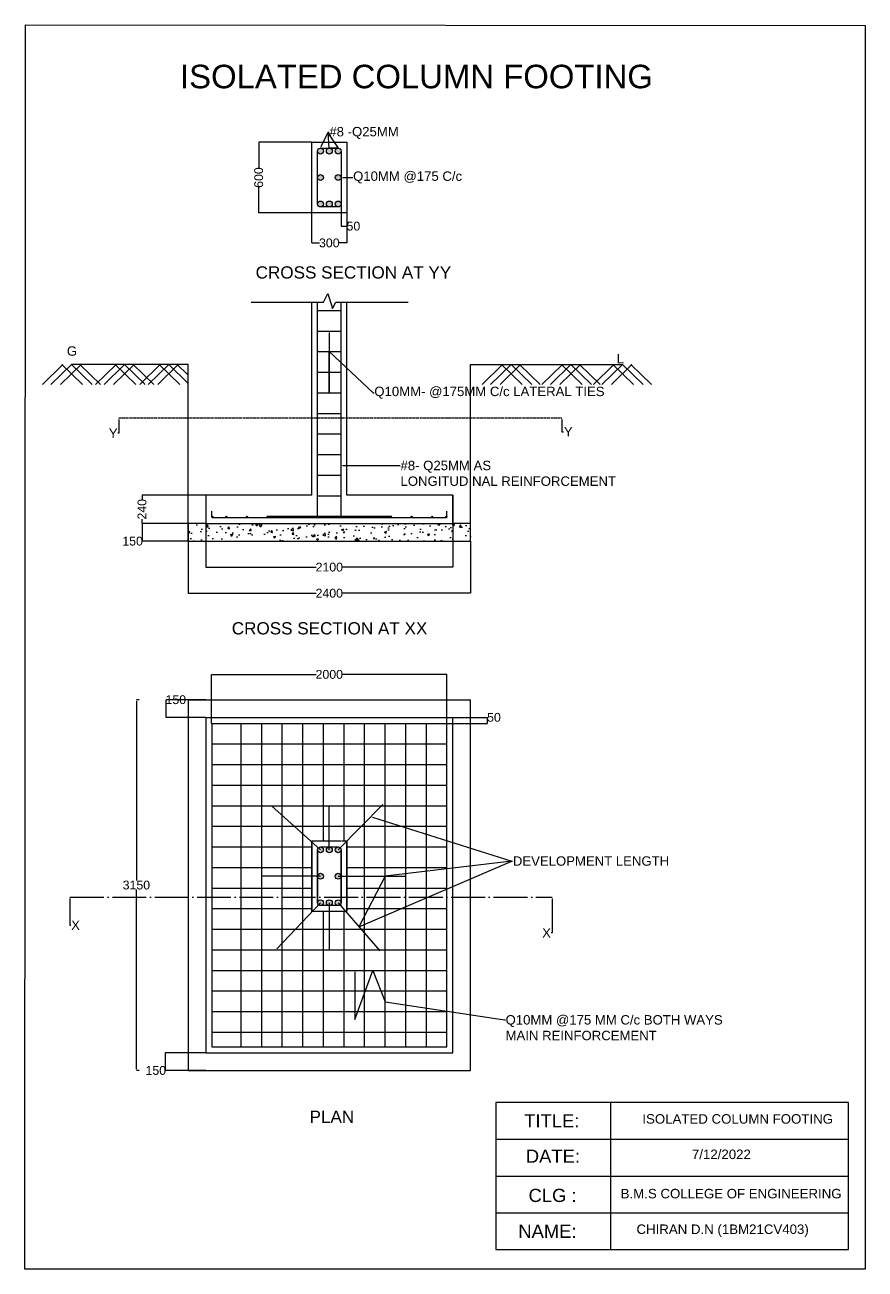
# Model space of a CAD drawing. Header units: inches. Extents: x 448145 to 618619, y -64863 to 148507.
# Drawn here: x 485329 to 492472, y 113107 to 123685 of the extents above; entities that cross this region are included whole.
import ezdxf
from ezdxf import colors
from ezdxf.entities.mleader import LeaderData, LeaderLine
from ezdxf.math import Vec2, Vec3

# ---------------------------------------------------------------- set-up
doc = ezdxf.new("R2010")
doc.units = ezdxf.units.IN
doc.header["$MEASUREMENT"] = 0
doc.linetypes.add('ACAD_ISO02W100', pattern=[15, 12, -3])
doc.linetypes.add('ACAD_ISO04W100', pattern=[30, 24, -3, 0, -3])
doc.styles.add('Annotative', font='Arial.ttf', dxfattribs={"height": 75})
doc.styles.get("Standard").update_dxf_attribs({"font": 'Arial.ttf', "height": 75})
doc.dimstyles.new('Annotative', dxfattribs={"dimscale": 0, "dimtxt": 75, "dimasz": 10, "dimexe": 0.18, "dimexo": 0.0625, "dimgap": 0.09, "dimtad": 0, "dimtih": 1, "dimtoh": 1, "dimdec": 0, "dimzin": 0, "dimdsep": 46, "dimtxsty": 'Annotative', "dimcen": 0.09, "dimadec": 0, "dimazin": 0, "dimtfac": 1, "dimtdec": 0, "dimtofl": 0, "dimtmove": 0, "dimatfit": 3, "dimfxl": 0, "dimtolj": 1, "dimtzin": 0, "dimarcsym": 0})
doc.dimstyles.get("Standard").update_dxf_attribs({"dimtxt": 25, "dimasz": 1, "dimexe": 0.18, "dimexo": 0.0625, "dimgap": 0, "dimtad": 0, "dimtoh": 1, "dimdec": 0, "dimzin": 0, "dimdsep": 46, "dimtxsty": 'Standard', "dimcen": 0.09, "dimadec": 0, "dimazin": 0, "dimtfac": 1, "dimtdec": 0, "dimtofl": 0, "dimtmove": 0, "dimatfit": 3, "dimfxl": 0, "dimtolj": 1, "dimtzin": 0, "dimarcsym": 0})

# ---------------------------------------------------------------- blocks, each defined once
blk = doc.blocks.new('*D289')
at = {"color": 0, "lineweight": -2}
for p, q in [((487767, 122687), (487317, 122687)), ((487317, 122686), (487317, 122470)), ((487317, 122088), (487317, 122304)), ((487767, 122087), (487317, 122087))]:
    blk.add_line(p, q, dxfattribs=at)
at = {"color": 0}
for points in [[(487317, 122686), (487317, 122686), (487317, 122687)], [(487317, 122088), (487317, 122088), (487317, 122087)]]:
    blk.add_solid(points, dxfattribs=at)
at = {"layer": 'Defpoints', "color": 0}
for p in [(487767, 122687), (487317, 122087), (487767, 122087)]:
    blk.add_point(p, dxfattribs=at)
at = {"color": 0, "insert": (487317, 122387), "char_height": 75, "attachment_point": 5, "rotation": 90}
blk.add_mtext('\\A1;600', dxfattribs=at)
blk = doc.blocks.new('*D290')
at = {"color": 0, "lineweight": -2}
for p, q in [((487767, 122087), (487767, 121831)), ((488067, 122087), (488067, 121831)), ((487768, 121831), (487835, 121831)), ((488066, 121831), (488000, 121831))]:
    blk.add_line(p, q, dxfattribs=at)
at = {"color": 0}
for points in [[(487768, 121831), (487768, 121831), (487767, 121831)], [(488066, 121831), (488066, 121831), (488067, 121831)]]:
    blk.add_solid(points, dxfattribs=at)
at = {"layer": 'Defpoints', "color": 0}
for p in [(487767, 122087), (488067, 122087), (488067, 121831)]:
    blk.add_point(p, dxfattribs=at)
at = {"color": 0, "insert": (487917, 121831), "char_height": 75, "attachment_point": 5}
blk.add_mtext('\\A1;300', dxfattribs=at)
blk = doc.blocks.new('*D291')
at = {"color": 0, "lineweight": -2}
for p, q in [((488017, 122387), (488017, 121974)), ((488067, 122387), (488067, 121974)), ((488018, 121974), (488066, 121974)), ((488067, 121974), (488068, 121974))]:
    blk.add_line(p, q, dxfattribs=at)
at = {"color": 0}
for points in [[(488018, 121974), (488018, 121974), (488017, 121974)], [(488066, 121974), (488066, 121974), (488067, 121974)]]:
    blk.add_solid(points, dxfattribs=at)
at = {"layer": 'Defpoints', "color": 0}
for p in [(488017, 122387), (488067, 122387), (488067, 121974)]:
    blk.add_point(p, dxfattribs=at)
at = {"color": 0, "insert": (488122, 121974), "char_height": 75, "attachment_point": 5}
blk.add_mtext('\\A1;50', dxfattribs=at)
blk = doc.blocks.new('*D292')
at = {"color": 0, "lineweight": -2}
for p, q in [((486867, 119687), (486325, 119687)), ((486325, 119686), (486325, 119651)), ((486325, 119448), (486325, 119484)), ((486867, 119447), (486325, 119447))]:
    blk.add_line(p, q, dxfattribs=at)
at = {"color": 0}
for points in [[(486325, 119686), (486325, 119686), (486325, 119687)], [(486325, 119448), (486325, 119448), (486325, 119447)]]:
    blk.add_solid(points, dxfattribs=at)
at = {"layer": 'Defpoints', "color": 0}
for p in [(486325, 119687), (486867, 119687), (486867, 119447)]:
    blk.add_point(p, dxfattribs=at)
at = {"color": 0, "insert": (486325, 119567), "char_height": 75, "attachment_point": 5, "rotation": 90}
blk.add_mtext('\\A1;240', dxfattribs=at)
blk = doc.blocks.new('*D293')
at = {"color": 0, "lineweight": -2}
for p, q in [((486717, 119447), (486325, 119447)), ((486325, 119446), (486325, 119298)), ((486325, 119296), (486324, 119296)), ((486717, 119297), (486325, 119297)), ((486325, 119297), (486325, 119296))]:
    blk.add_line(p, q, dxfattribs=at)
at = {"color": 0}
for points in [[(486325, 119446), (486325, 119446), (486325, 119447)], [(486325, 119298), (486325, 119298), (486325, 119297)]]:
    blk.add_solid(points, dxfattribs=at)
at = {"layer": 'Defpoints', "color": 0}
for p in [(486717, 119447), (486325, 119297), (486717, 119297)]:
    blk.add_point(p, dxfattribs=at)
at = {"color": 0, "insert": (486245, 119296), "char_height": 75, "attachment_point": 5}
blk.add_mtext('\\A1;150', dxfattribs=at)
blk = doc.blocks.new('*D294')
at = {"color": 0, "lineweight": -2}
for p, q in [((486867, 119687), (486867, 119074)), ((488967, 119687), (488967, 119074)), ((486868, 119075), (487805, 119075)), ((488966, 119075), (488030, 119075))]:
    blk.add_line(p, q, dxfattribs=at)
at = {"color": 0}
for points in [[(486868, 119075), (486868, 119074), (486867, 119075)], [(488966, 119075), (488966, 119074), (488967, 119075)]]:
    blk.add_solid(points, dxfattribs=at)
at = {"layer": 'Defpoints', "color": 0}
for p in [(486867, 119687), (488967, 119687), (488967, 119075)]:
    blk.add_point(p, dxfattribs=at)
at = {"color": 0, "insert": (487917, 119075), "char_height": 75, "attachment_point": 5}
blk.add_mtext('\\A1;2100', dxfattribs=at)
blk = doc.blocks.new('*D295')
at = {"color": 0, "lineweight": -2}
for p, q in [((486717, 119297), (486717, 118853)), ((489117, 119297), (489117, 118853)), ((486718, 118853), (487805, 118853)), ((489116, 118853), (488030, 118853))]:
    blk.add_line(p, q, dxfattribs=at)
at = {"color": 0}
for points in [[(486718, 118854), (486718, 118853), (486717, 118853)], [(489116, 118854), (489116, 118853), (489117, 118853)]]:
    blk.add_solid(points, dxfattribs=at)
at = {"layer": 'Defpoints', "color": 0}
for p in [(486717, 119297), (489117, 119297), (489117, 118853)]:
    blk.add_point(p, dxfattribs=at)
at = {"color": 0, "insert": (487917, 118853), "char_height": 75, "attachment_point": 5}
blk.add_mtext('\\A1;2400', dxfattribs=at)
blk = doc.blocks.new('*D301')
at = {"color": 0, "lineweight": -2, "ltscale": 12}
for p, q in [((486302, 117947), (486277, 117947)), ((486277, 117937), (486277, 116411)), ((486277, 114807), (486277, 116334)), ((486302, 114797), (486277, 114797))]:
    blk.add_line(p, q, dxfattribs=at)
at = {"color": 0, "ltscale": 12}
for points in [[(486275, 117937), (486279, 117937), (486277, 117947)], [(486275, 114807), (486279, 114807), (486277, 114797)]]:
    blk.add_solid(points, dxfattribs=at)
at = {"layer": 'Defpoints', "color": 0, "ltscale": 12}
for p in [(486717, 117947), (486277, 114797), (486717, 114797)]:
    blk.add_point(p, dxfattribs=at)
at = {"color": 0, "ltscale": 12, "insert": (486277, 116372), "char_height": 75, "attachment_point": 5, "style": 'Annotative'}
blk.add_mtext('\\A1;3150', dxfattribs=at)
blk = doc.blocks.new('*D302')
at = {"color": 0, "lineweight": -2, "ltscale": 12}
for p, q in [((486531, 117947), (486531, 117948)), ((486531, 117948), (486532, 117948)), ((486867, 117947), (486531, 117947)), ((486531, 117798), (486531, 117946)), ((486867, 117797), (486531, 117797))]:
    blk.add_line(p, q, dxfattribs=at)
at = {"color": 0, "ltscale": 12}
for points in [[(486531, 117946), (486532, 117946), (486531, 117947)], [(486531, 117798), (486532, 117798), (486531, 117797)]]:
    blk.add_solid(points, dxfattribs=at)
at = {"layer": 'Defpoints', "color": 0, "ltscale": 12}
for p in [(486531, 117947), (486867, 117947), (486867, 117797)]:
    blk.add_point(p, dxfattribs=at)
at = {"color": 0, "ltscale": 12, "insert": (486612, 117948), "char_height": 75, "attachment_point": 5}
blk.add_mtext('\\A1;150', dxfattribs=at)
blk = doc.blocks.new('*D303')
at = {"color": 0, "lineweight": -2, "ltscale": 12}
for p, q in [((486867, 114947), (486522, 114947)), ((486522, 114946), (486522, 114798)), ((486522, 114796), (486521, 114796)), ((486867, 114797), (486522, 114797)), ((486522, 114797), (486522, 114796))]:
    blk.add_line(p, q, dxfattribs=at)
at = {"color": 0, "ltscale": 12}
for points in [[(486522, 114946), (486522, 114946), (486522, 114947)], [(486522, 114798), (486522, 114798), (486522, 114797)]]:
    blk.add_solid(points, dxfattribs=at)
at = {"layer": 'Defpoints', "color": 0, "ltscale": 12}
for p in [(486867, 114947), (486522, 114797), (486867, 114797)]:
    blk.add_point(p, dxfattribs=at)
at = {"color": 0, "ltscale": 12, "insert": (486442, 114796), "char_height": 75, "attachment_point": 5}
blk.add_mtext('\\A1;150', dxfattribs=at)
blk = doc.blocks.new('*D304')
at = {"color": 0, "lineweight": -2, "ltscale": 12}
for p, q in [((486917, 117747), (486917, 118163)), ((486918, 118163), (487805, 118163)), ((488916, 118163), (488030, 118163)), ((488917, 117747), (488917, 118163))]:
    blk.add_line(p, q, dxfattribs=at)
at = {"color": 0, "ltscale": 12}
for points in [[(486918, 118163), (486918, 118163), (486917, 118163)], [(488916, 118163), (488916, 118163), (488917, 118163)]]:
    blk.add_solid(points, dxfattribs=at)
at = {"layer": 'Defpoints', "color": 0, "ltscale": 12}
for p in [(488917, 118163), (486917, 117747), (488917, 117747)]:
    blk.add_point(p, dxfattribs=at)
at = {"color": 0, "ltscale": 12, "insert": (487917, 118163), "char_height": 75, "attachment_point": 5}
blk.add_mtext('\\A1;2000', dxfattribs=at)
blk = doc.blocks.new('*D305')
at = {"color": 0, "lineweight": -2, "ltscale": 12}
for p, q in [((488917, 117797), (489262, 117797)), ((488917, 117747), (489262, 117747)), ((489262, 117797), (489262, 117798)), ((489262, 117798), (489263, 117798)), ((489262, 117748), (489262, 117796))]:
    blk.add_line(p, q, dxfattribs=at)
at = {"color": 0, "ltscale": 12}
for points in [[(489262, 117796), (489262, 117796), (489262, 117797)], [(489262, 117748), (489262, 117748), (489262, 117747)]]:
    blk.add_solid(points, dxfattribs=at)
at = {"layer": 'Defpoints', "color": 0, "ltscale": 12}
for p in [(488917, 117797), (488917, 117747), (489262, 117797)]:
    blk.add_point(p, dxfattribs=at)
at = {"color": 0, "ltscale": 12, "insert": (489317, 117798), "char_height": 75, "attachment_point": 5}
blk.add_mtext('\\A1;50', dxfattribs=at)

msp = doc.modelspace()

# ---------------------------------------------------------------- hatches: boundary and pattern name
h = msp.add_hatch(color=256)
h.dxf.hatch_style = 1
h.paths.add_polyline_path([(487867.344, 122612.237, 1), (487817.344, 122612.237, 1)])
h.paths.add_polyline_path([(487942.344, 122612.237, 1), (487892.344, 122612.237, 1)])
h.paths.add_polyline_path([(488017.344, 122612.237, 1), (487967.344, 122612.237, 1)])
h.paths.add_polyline_path([(488017.344, 122387.237, 1), (487967.344, 122387.237, 1)])
h.paths.add_polyline_path([(487817.344, 122387.237, 1), (487867.344, 122387.237, 1)])
h.paths.add_polyline_path([(487817.344, 122162.237, 1), (487867.344, 122162.237, 1)])
h.paths.add_polyline_path([(487892.344, 122162.237, 1), (487942.344, 122162.237, 1)])
h.paths.add_polyline_path([(488017.344, 122162.237, 1), (487967.344, 122162.237, 1)])
h = msp.add_hatch()
h.set_pattern_fill('AR-CONC', color=256)
h.set_pattern_definition([(50, (486501.21, 112684.26), (182.1847, -15.939), [19.05, -209.55]), (355, (486501.21, 112684.26), (-35.2434, 191.057), [15.24, -167.6406]), (100.4514, (486516.4, 112682.93), (146.9412, 175.1178), [16.19, -178.0902]), (46.1842, (486501.21, 112735.06), (271.079, -42.042), [28.575, -314.325]), (96.6356, (486523.8, 112731.56), (237.404, 247.426), [24.285, -267.136]), (351.184, (486501.2, 112735.06), (237.404, 247.426), [22.86, -251.46]), (21, (486526.61, 112722.36), (151.6144, -102.2652), [19.05, -209.55]), (326, (486526.61, 112722.36), (61.802, 184.188), [15.24, -167.64]), (71.4514, (486539.25, 112713.84), (213.4164, 81.9228), [16.19, -178.09]), (37.5, (486501.21, 112684.26), (3.0886, 84.55504), [0, -165.608, 0, -170.18, 0, -168.275]), (7.5, (486501.21, 112684.26), (66.8197, 100.1806), [0, -97.028, 0, -161.798, 0, -64.135]), (327.5, (486444.57, 112684.26), (135.5906, -5.72874), [0, -63.5, 0, -198.12, 0, -262.89]), (317.5, (486419.17, 112684.26), (148.1292, 25.4265), [0, -82.55, 0, -131.572, 0, -186.69])])
h.paths.add_polyline_path([(489117.344, 119447.237), (488967.344, 119447.237), (486867.344, 119447.237), (486717.344, 119447.237), (486717.344, 119297.237), (489117.344, 119297.237)])
h = msp.add_hatch(color=256)
h.dxf.hatch_style = 1
h.paths.add_polyline_path([(487867.344, 116672.237, 1), (487817.344, 116672.237, 1)])
h.paths.add_polyline_path([(487942.344, 116672.237, 1), (487892.344, 116672.237, 1)])
h.paths.add_polyline_path([(488017.344, 116672.237, 1), (487967.344, 116672.237, 1)])
h.paths.add_polyline_path([(488017.344, 116447.237, 1), (487967.344, 116447.237, 1)])
h.paths.add_polyline_path([(487817.344, 116447.237, 1), (487867.344, 116447.237, 1)])
h.paths.add_polyline_path([(487817.344, 116222.237, 1), (487867.344, 116222.237, 1)])
h.paths.add_polyline_path([(487892.344, 116222.237, 1), (487942.344, 116222.237, 1)])
h.paths.add_polyline_path([(488017.344, 116222.237, 1), (487967.344, 116222.237, 1)])

# ---------------------------------------------------------------- linework, layer by layer
at = {"ltscale": 12}
for p, q in [((485334.679, 122987.579), (485335.072, 123684.927)), ((485335.072, 123684.927), (492472.371, 123680.918)), ((492472.371, 123680.918), (492472.371, 122987.579)), ((485329.111, 113107.498), (485334.679, 122987.579)), ((492472.371, 122987.579), (492472.371, 113107.444)), ((485478.565, 120626.394), (485653.034, 120797.237)), ((485550.849, 120626.394), (485725.318, 120797.237)), ((485631.756, 120626.394), (485806.226, 120797.237)), ((485819.2, 120626.57), (485644.411, 120797.085)), ((485900.108, 120626.721), (485725.318, 120797.237)), ((485972.391, 120626.857), (485797.602, 120797.372)), ((485930.499, 120626.394), (486104.969, 120797.237)), ((486002.783, 120626.394), (486177.252, 120797.237)), ((486083.69, 120626.394), (486258.16, 120797.237)), ((486271.135, 120626.57), (486096.345, 120797.085)), ((486352.042, 120626.721), (486177.252, 120797.237)), ((486424.325, 120626.857), (486249.536, 120797.372)), ((486305.217, 120626.394), (486479.687, 120797.237)), ((486377.501, 120626.394), (486551.971, 120797.237)), ((486458.409, 120626.394), (486632.878, 120797.237)), ((486645.853, 120626.57), (486471.063, 120797.085)), ((486717.344, 120635.907), (486551.971, 120797.237)), ((486711.649, 120712.115), (486624.254, 120797.372)), ((489216.263, 120626.394), (489390.733, 120797.237)), ((489288.547, 120626.394), (489463.017, 120797.237)), ((489369.454, 120626.394), (489543.924, 120797.237)), ((489556.899, 120626.57), (489382.109, 120797.085)), ((489637.806, 120626.721), (489463.017, 120797.237)), ((489710.09, 120626.857), (489535.3, 120797.372)), ((489724.954, 120626.394), (489899.424, 120797.237)), ((489797.238, 120626.394), (489971.707, 120797.237)), ((489878.145, 120626.394), (490052.615, 120797.237)), ((490065.59, 120626.57), (489890.8, 120797.085)), ((490146.497, 120626.721), (489971.707, 120797.237)), ((490218.781, 120626.857), (490043.991, 120797.372)), ((490162.788, 120626.394), (490337.258, 120797.237)), ((490235.072, 120626.394), (490409.542, 120797.237)), ((490315.979, 120626.394), (490490.449, 120797.237)), ((490503.424, 120626.57), (490328.634, 120797.085)), ((490584.331, 120626.721), (490409.542, 120797.237)), ((490656.615, 120626.857), (490481.825, 120797.372)), ((486917.344, 117747.237), (486917.344, 114997.237)), ((487842.344, 116672.237), (487424.997, 117047.237)), ((487917.344, 116672.237), (487917.344, 117047.237)), ((487992.344, 116672.237), (488371.579, 117056.66)), ((487842.344, 116447.237), (487342.344, 116447.237)), ((487992.344, 116447.237), (488567.344, 116447.237)), ((487842.344, 116222.237), (487472.013, 115829.23)), ((487917.344, 116222.237), (487917.344, 115822.237)), ((487992.344, 116222.237), (488346.538, 115814.625)), ((492331.93, 114523.37), (489331.93, 114523.37)), ((489331.93, 114523.37), (489331.93, 113273.37)), ((490307.456, 114523.37), (490307.456, 113273.37)), ((492331.93, 113273.37), (492331.93, 114523.37)), ((492331.93, 114523.37), (492331.93, 114523.37)), ((489331.93, 114210.87), (492331.93, 114210.87)), ((489331.93, 113898.37), (492331.93, 113898.37)), ((489331.93, 113585.87), (492331.93, 113585.87)), ((489331.93, 113273.37), (492331.93, 113273.37)), ((492472.371, 113107.444), (485329.111, 113107.498))]:
    msp.add_line(p, q, dxfattribs=at)
for p, q in [((487767.344, 122687.237), (488067.344, 122687.237)), ((487767.344, 122087.237), (487767.344, 122687.237)), ((487817.344, 122162.237), (487817.344, 122612.237)), ((487842.344, 122637.237), (487992.344, 122637.237)), ((488017.344, 122612.237), (488017.344, 122162.237)), ((488067.344, 122687.237), (488067.344, 122087.237)), ((488067.344, 122087.237), (487767.344, 122087.237)), ((487992.344, 122137.237), (487842.344, 122137.237)), ((487253.142, 121327.986), (487866.927, 121327.986)), ((487767.344, 119687.237), (487767.344, 121327.986)), ((487817.344, 119507.237), (487817.344, 121327.986)), ((487866.927, 121327.986), (487903.84, 121400.479)), ((487903.84, 121400.479), (487944.958, 121273.478)), ((487944.958, 121273.478), (487972.467, 121327.986)), ((487972.467, 121327.986), (488586.251, 121327.986)), ((488017.344, 119507.237), (488017.344, 121327.986)), ((488067.344, 119687.237), (488067.344, 121327.986)), ((487817.344, 121257.237), (488017.344, 121257.237)), ((487817.344, 121082.237), (488017.344, 121082.237)), ((487817.344, 120907.237), (488017.344, 120907.237)), ((486717.344, 120797.237), (485725.318, 120797.237)), ((486717.344, 119297.237), (486717.344, 120797.237)), ((489117.344, 119297.237), (489117.344, 120797.237)), ((489117.344, 120797.237), (490409.542, 120797.237)), ((487817.344, 120732.237), (488017.344, 120732.237)), ((487817.344, 120732.237), (488017.344, 120732.237)), ((487817.344, 120732.237), (488017.344, 120732.237)), ((487817.344, 120557.237), (488017.344, 120557.237)), ((487817.344, 120382.237), (488017.344, 120382.237)), ((487817.344, 120207.237), (488017.344, 120207.237)), ((487817.344, 120032.237), (488017.344, 120032.237)), ((487817.344, 119857.237), (488017.344, 119857.237)), ((488067.344, 119687.237), (488067.344, 119897.237)), ((487767.344, 119687.237), (486867.344, 119687.237)), ((486867.344, 119687.237), (486867.344, 119447.237)), ((487817.344, 119682.237), (488017.344, 119682.237)), ((488967.344, 119687.237), (488067.344, 119687.237)), ((488967.344, 119447.237), (488967.344, 119687.237)), ((486917.344, 119502.237), (486917.344, 119552.237)), ((488917.344, 119502.237), (488917.344, 119552.237)), ((486867.344, 119447.237), (486717.344, 119447.237)), ((486717.344, 119447.237), (486717.344, 119297.237)), ((486867.344, 119447.237), (488967.344, 119447.237)), ((486917.344, 119502.237), (486917.344, 119502.237)), ((486922.344, 119497.237), (488912.344, 119497.237)), ((487392.344, 119507.237), (487817.344, 119507.237)), ((487817.344, 119507.237), (488017.344, 119507.237)), ((488017.344, 119507.237), (488442.344, 119507.237)), ((488917.344, 119502.237), (488917.344, 119502.237)), ((489117.344, 119447.237), (488967.344, 119447.237)), ((489117.344, 119297.237), (489117.344, 119447.237)), ((486717.344, 119297.237), (489117.344, 119297.237)), ((486717.344, 117947.237), (486717.344, 114797.237)), ((486717.344, 117947.237), (489117.344, 117947.237)), ((489117.344, 114797.237), (489117.344, 117947.237)), ((486867.344, 117797.237), (486867.344, 114947.237)), ((486867.344, 117797.237), (488967.344, 117797.237)), ((486917.344, 117747.237), (486917.344, 114997.237)), ((486917.344, 117747.237), (488917.344, 117747.237)), ((487167.344, 114997.237), (487167.344, 117747.237)), ((487342.344, 114997.237), (487342.344, 117747.237)), ((487517.344, 114997.237), (487517.344, 117747.237)), ((487692.344, 114997.237), (487692.344, 117747.237)), ((487867.344, 116747.237), (487867.344, 117747.237)), ((488042.344, 116747.237), (488042.344, 117747.237)), ((488217.344, 114997.237), (488217.344, 117747.237)), ((488392.344, 114997.237), (488392.344, 117747.237)), ((488567.344, 114997.237), (488567.344, 117747.237)), ((488742.344, 114997.237), (488742.344, 117747.237)), ((488917.344, 114997.237), (488917.344, 117747.237)), ((488967.344, 114947.237), (488967.344, 117797.237)), ((486917.344, 117572.237), (488917.344, 117572.237)), ((486917.344, 117397.237), (488917.344, 117397.237)), ((486917.344, 117222.237), (488917.344, 117222.237)), ((486917.344, 117047.237), (488917.344, 117047.237)), ((486917.344, 116872.237), (488917.344, 116872.237)), ((486917.344, 116697.237), (487767.344, 116697.237)), ((487767.344, 116747.237), (487767.344, 116147.237)), ((487817.344, 116672.237), (487817.344, 116222.237)), ((487817.344, 116222.237), (487817.344, 116672.237)), ((487842.344, 116697.237), (487992.344, 116697.237)), ((488017.344, 116222.237), (488017.344, 116672.237)), ((488017.344, 116672.237), (488017.344, 116222.237)), ((488067.344, 116147.237), (488067.344, 116747.237)), ((488067.344, 116697.237), (488917.344, 116697.237)), ((486917.344, 116522.237), (487767.344, 116522.237)), ((488067.344, 116522.237), (488917.344, 116522.237)), ((486917.344, 116347.237), (487767.344, 116347.237)), ((488067.344, 116347.237), (488917.344, 116347.237)), ((486917.344, 116172.237), (487767.344, 116172.237)), ((487992.344, 116197.237), (487842.344, 116197.237)), ((487867.344, 114997.237), (487867.344, 116147.237)), ((488042.344, 114997.237), (488042.344, 116147.237)), ((488067.344, 116172.237), (488917.344, 116172.237)), ((486917.344, 115997.237), (488917.344, 115997.237)), ((486917.344, 115822.237), (488917.344, 115822.237)), ((486917.344, 115647.237), (488917.344, 115647.237)), ((486917.344, 115472.237), (488917.344, 115472.237)), ((486917.344, 115297.237), (488917.344, 115297.237)), ((486917.344, 115122.237), (488917.344, 115122.237)), ((486917.344, 114997.237), (488917.344, 114997.237)), ((486867.344, 114947.237), (488967.344, 114947.237)), ((486717.344, 114797.237), (489117.344, 114797.237))]:
    msp.add_line(p, q)
at = {"linetype": 'ACAD_ISO04W100'}
msp.add_line((486127.165, 120344.466), (489895.349, 120344.466), dxfattribs=at)
at = {"linetype": 'ACAD_ISO02W100'}
for p, q in [((487767.344, 116747.237), (488067.344, 116747.237)), ((487767.344, 116147.237), (487767.344, 116747.237)), ((488067.344, 116747.237), (488067.344, 116147.237)), ((488067.344, 116147.237), (487767.344, 116147.237))]:
    msp.add_line(p, q, dxfattribs=at)
at = {"linetype": 'ACAD_ISO04W100', "ltscale": 12}
msp.add_line((485712.625, 116270.27), (489811.201, 116270.27), dxfattribs=at)
for centre, radius in [((487842.344, 122612.237), 25), ((487917.344, 122612.237), 25), ((487992.344, 122612.237), 25), ((487842.344, 122387.237), 25), ((487992.344, 122387.237), 25), ((487842.344, 122162.237), 25), ((487917.344, 122162.237), 25), ((487992.344, 122162.237), 25), ((486922.344, 119502.237), 5), ((487042.344, 119502.237), 5), ((487217.344, 119502.237), 5), ((487392.344, 119502.237), 5), ((487567.344, 119502.237), 5), ((487742.344, 119502.237), 5), ((487917.344, 119502.237), 5), ((487917.344, 119502.237), 5), ((488092.344, 119502.237), 5), ((488267.344, 119502.237), 5), ((488442.344, 119502.237), 5), ((488617.344, 119502.237), 5), ((488792.344, 119502.237), 5), ((488912.344, 119502.237), 5), ((487842.344, 116672.237), 25), ((487917.344, 116672.237), 25), ((487992.344, 116672.237), 25), ((487842.344, 116447.237), 25), ((487992.344, 116447.237), 25), ((487842.344, 116222.237), 25), ((487917.344, 116222.237), 25), ((487992.344, 116222.237), 25)]:
    msp.add_circle(centre, radius)

# ---------------------------------------------------------------- texts
at = {"ltscale": 12, "attachment_point": 1}
for s, width, gutter_width, insert, char_height in [('ISOLATED COLUMN FOOTING', 4390.02696, 400, (486647.941, 123346.068), 200), ('CROSS SECTION AT YY', 2495.94085, 520, (487290.736, 121632.462), 104), ('G', 228.60707, 400, (485686.169, 120952.26), 80), ('L', 228.60707, 400, (490360.267, 120887.774), 80), ('CROSS SECTION AT XX', 2495.94085, 520, (487087.912, 118607.117), 104), ('PLAN ', 2495.94085, 520, (487749.189, 114454.605), 104), ('TITLE:', 897.78772, 560, (489573.94, 114424.689), 112), ('ISOLATED COLUMN FOOTING', 1881.16598, 403.2, (490578.563, 114424.689), 80.64), ('DATE:', 897.78772, 560, (489587.751, 114123.715), 112), ('7/12/2022', 1881.16598, 403.2, (490999.942, 114123.715), 80.64), ('   CLG :', 897.78772, 560, (489480.521, 113790.008), 112), ('B.M.S COLLEGE OF ENGINEERING', 1881.16598, 403.2, (490394.431, 113789.439), 80.64), (' NAME:', 897.78772, 560, (489480.521, 113485.213), 112), ('CHIRAN D.N (1BM21CV403)', 1881.16598, 403.2, (490528.659, 113486.775), 80.64)]:
    msp.add_mtext_dynamic_manual_height_columns(s, width=width, gutter_width=gutter_width, heights=[0], dxfattribs=dict(at, insert=insert, char_height=char_height))

# ---------------------------------------------------------------- dimensions: what is measured, and where the dimension line sits
for base, p1, p2, picture, middle in [((487317.21, 122087.237), (487767.344, 122687.237), (487767.344, 122087.237), '*D289', (487317.21, 122387.237)), ((486325.144, 119687.237), (486867.344, 119447.237), (486867.344, 119687.237), '*D292', (486325.144, 119567.237)), ((486325.144, 119297.237), (486717.344, 119447.237), (486717.344, 119297.237), '*D293', (486244.949, 119296.237))]:
    dim = msp.add_linear_dim(base=base, p1=p1, p2=p2, angle=90, dimstyle='Standard')
    dim.commit()
    dim.dimension.update_dxf_attribs({"geometry": picture, "text_midpoint": middle})
for base, p1, p2, picture, middle in [((488067.344, 121973.727), (488017.344, 122387.237), (488067.344, 122387.237), '*D291', (488121.934, 121973.727)), ((488067.344, 121830.765), (487767.344, 122087.237), (488067.344, 122087.237), '*D290', (487917.344, 121830.765)), ((488967.344, 119074.508), (486867.344, 119687.237), (488967.344, 119687.237), '*D294', (487917.344, 119074.508)), ((489117.344, 118853.491), (486717.344, 119297.237), (489117.344, 119297.237), '*D295', (487917.344, 118853.491))]:
    dim = msp.add_linear_dim(base=base, p1=p1, p2=p2, dimstyle='Standard')
    dim.commit()
    dim.dimension.update_dxf_attribs({"geometry": picture, "text_midpoint": middle})
at = {"ltscale": 12}
dim = msp.add_linear_dim(base=(488917.344, 118162.86), p1=(486917.344, 117747.237), p2=(488917.344, 117747.237), dimstyle='Standard', dxfattribs=at)
dim.commit()
dim.dimension.update_dxf_attribs({"geometry": '*D304', "text_midpoint": (487917.344, 118162.86)})
for base, p1, p2, dimstyle, picture, middle in [((486277.137, 114797.237), (486717.344, 117947.237), (486717.344, 114797.237), 'Annotative', '*D301', (486277.137, 116372.237)), ((486531.439, 117947.237), (486867.344, 117797.237), (486867.344, 117947.237), 'Standard', '*D302', (486611.634, 117948.237)), ((489262.154, 117797.237), (488917.344, 117747.237), (488917.344, 117797.237), 'Standard', '*D305', (489316.744, 117798.237)), ((486521.807, 114797.237), (486867.344, 114947.237), (486867.344, 114797.237), 'Standard', '*D303', (486441.611, 114796.237))]:
    dim = msp.add_linear_dim(base=base, p1=p1, p2=p2, angle=90, dimstyle=dimstyle, dxfattribs=at)
    dim.commit()
    dim.dimension.update_dxf_attribs({"geometry": picture, "text_midpoint": middle})

# ---------------------------------------------------------------- leaders
ml = msp.add_multileader_mtext('Standard')
ml.set_content('#8 -Q25MM ', color=256)
ml.set_leader_properties()
ml.build(insert=Vec2(0, 0))
ml.multileader.update_dxf_attribs({"arrow_head_size": 15})
ctx = ml.context
ctx.base_point, ctx.char_height, ctx.arrow_head_size, ctx.plane_origin = Vec3(487915.485, 122774.153), 80, 15, Vec3(487842.344, 122637.237)
notes = []
notes.append((ctx, [(0, (1, 1, 0), (487907.485, 122774.153), (1, 0), 8, [(2, [(487842.344, 122637.237), (487904.163, 122767.514), (487992.344, 122637.237), (487915.825, 122637.19)], 0, [])])]))
ctx.mtext.insert, ctx.mtext.flow_direction = Vec3(487917.485, 122817.264), 5
ml = msp.add_multileader_mtext('Standard')
ml.set_content('Q10MM @175 C/c', color=256)
ml.set_leader_properties()
ml.build(insert=Vec2(0, 0))
ml.multileader.update_dxf_attribs({"arrow_head_size": 15})
ctx = ml.context
ctx.base_point, ctx.char_height, ctx.arrow_head_size, ctx.plane_origin = Vec3(488117.367, 122387.237), 80, 15, Vec3(488017.344, 122387.237)
notes.append((ctx, [(0, (1, 1, 0), (488109.367, 122387.237), (1, 0), 8, [(0, [(488017.344, 122387.237)], 0, [])])]))
ctx.mtext.insert, ctx.mtext.flow_direction = Vec3(488119.367, 122438.997), 5
ml = msp.add_multileader_mtext('Standard')
ml.set_content('Q10MM- @175MM C/c LATERAL TIES', color=256)
ml.set_leader_properties()
ml.build(insert=Vec2(0, 0))
ml.multileader.update_dxf_attribs({"arrow_head_size": 15})
ctx = ml.context
ctx.base_point, ctx.char_height, ctx.arrow_head_size, ctx.plane_origin = Vec3(488297.67, 120557.237), 80, 15, Vec3(487917.344, 121082.237)
notes.append((ctx, [(0, (1, 1, 0), (488289.67, 120557.237), (1, 0), 8, [(2, [(487917.344, 121082.237), (487917.344, 120557.237), (487917.344, 120732.237), (487917.344, 120907.237)], 0, [])])]))
ctx.mtext.insert, ctx.mtext.flow_direction = Vec3(488299.67, 120608.997), 5
ml = msp.add_multileader_mtext('Standard', dxfattribs=at)
ml.set_content('Y', color=256)
ml.set_leader_properties()
ml.build(insert=Vec2(0, 0))
ml.multileader.update_dxf_attribs({"arrow_head_size": 15})
ctx = ml.context
ctx.base_point, ctx.char_height, ctx.arrow_head_size, ctx.plane_origin = Vec3(486041.822, 120213.836), 80, 15, Vec3(486127.165, 120344.466)
ctx.text_align_type = 2
notes.append((ctx, [(0, (1, 1, 0), (486127.165, 120213.836), (-1, 0), 8, [(0, [(486127.165, 120344.466)], 0, [])])]))
ctx.mtext.insert, ctx.mtext.alignment, ctx.mtext.flow_direction = Vec3(486117.165, 120253.836), 3, 5
ml = msp.add_multileader_mtext('Standard', dxfattribs=at)
ml.set_content('Y', color=256)
ml.set_leader_properties()
ml.build(insert=Vec2(0, 0))
ml.multileader.update_dxf_attribs({"arrow_head_size": 15})
ctx = ml.context
ctx.base_point, ctx.char_height, ctx.arrow_head_size, ctx.plane_origin = Vec3(489909.203, 120226.291), 80, 15, Vec3(489895.349, 120344.466)
notes.append((ctx, [(0, (1, 1, 0), (489901.203, 120226.291), (1, 0), 8, [(0, [(489895.349, 120344.466), (489895.349, 120226.291)], 0, [])])]))
ctx.mtext.insert, ctx.mtext.flow_direction = Vec3(489911.203, 120266.291), 5
ml = msp.add_multileader_mtext('Standard')
ml.set_content('#8- Q25MM AS \\PLONGITUDINAL REINFORCEMENT', color=256)
ml.set_leader_properties()
ml.build(insert=Vec2(0, 0))
ml.multileader.update_dxf_attribs({"arrow_head_size": 15})
ctx = ml.context
ctx.base_point, ctx.char_height, ctx.arrow_head_size, ctx.plane_origin = Vec3(488520.567, 119938.76), 80, 15, Vec3(488017.344, 119938.761)
notes.append((ctx, [(0, (1, 1, 0), (488512.567, 119938.76), (1, 0), 8, [(0, [(488017.344, 119938.761), (488512.564, 119938.761)], 0, [])])]))
ctx.mtext.insert, ctx.mtext.flow_direction = Vec3(488522.567, 119979.442), 5
ml = msp.add_multileader_mtext('Standard', dxfattribs=at)
ml.set_content('DEVELOPMENT LENGTH', color=256)
ml.set_leader_properties()
ml.build(insert=Vec2(0, 0))
ml.multileader.update_dxf_attribs({"arrow_head_size": 15})
ctx = ml.context
ctx.base_point, ctx.char_height, ctx.arrow_head_size, ctx.plane_origin = Vec3(489475.758, 116576.017), 80, 15, Vec3(488269.789, 116953.477)
notes.append((ctx, [(0, (1, 1, 0), (489467.758, 116576.017), (1, 0), 8, [(2, [(488269.789, 116953.477), (489467.758, 116576.017), (488392.344, 116447.237), (488169.441, 116018.431)], 0, [])])]))
ctx.mtext.insert, ctx.mtext.flow_direction = Vec3(489477.758, 116616.699), 5
ml = msp.add_multileader_mtext('Standard', dxfattribs=at)
ml.set_content('X', color=256)
ml.set_leader_properties()
ml.build(insert=Vec2(0, 0))
ml.multileader.update_dxf_attribs({"arrow_head_size": 15})
ctx = ml.context
ctx.base_point, ctx.char_height, ctx.arrow_head_size, ctx.plane_origin = Vec3(485720.625, 116030.984), 80, 15, Vec3(485712.625, 116270.27)
notes.append((ctx, [(0, (1, 1, 0), (485712.625, 116030.984), (1, 0), 8, [(0, [(485712.625, 116270.27), (485712.625, 116038.928)], 0, [])])]))
ctx.mtext.insert, ctx.mtext.flow_direction = Vec3(485722.625, 116070.984), 5
ml = msp.add_multileader_mtext('Standard', dxfattribs=at)
ml.set_content('X', color=256)
ml.set_leader_properties()
ml.build(insert=Vec2(0, 0))
ml.multileader.update_dxf_attribs({"arrow_head_size": 15})
ctx = ml.context
ctx.base_point, ctx.char_height, ctx.arrow_head_size, ctx.plane_origin = Vec3(489725.859, 115965.339), 80, 15, Vec3(489811.201, 116270.27)
ctx.text_align_type = 2
notes.append((ctx, [(0, (1, 1, 0), (489811.201, 115965.339), (-1, 0), 8, [(0, [(489811.201, 116270.27), (489811.201, 115971.872)], 0, [])])]))
ctx.mtext.insert, ctx.mtext.alignment, ctx.mtext.flow_direction = Vec3(489801.201, 116005.339), 3, 5
ml = msp.add_multileader_mtext('Standard', dxfattribs=at)
ml.set_content('Q10MM @175 MM C/c BOTH WAYS\\PMAIN REINFORCEMENT', color=256)
ml.set_leader_properties()
ml.build(insert=Vec2(0, 0))
ml.multileader.update_dxf_attribs({"arrow_head_size": 15})
ctx = ml.context
ctx.base_point, ctx.char_height, ctx.arrow_head_size, ctx.plane_origin = Vec3(489413.734, 115225.92), 80, 15, Vec3(488135.488, 115647.237)
notes.append((ctx, [(0, (1, 1, 0), (489405.734, 115225.92), (1, 0), 8, [(2, [(488135.488, 115647.237), (488135.488, 115228.928), (488287.893, 115647.237), (488392.344, 115380.397)], 0, [])])]))
ctx.mtext.insert, ctx.mtext.flow_direction = Vec3(489415.734, 115266.602), 5
for ctx, leaders in notes:
    for number, flags, end, landing, length, lines in leaders:
        leader = LeaderData()
        leader.index, (leader.has_last_leader_line, leader.has_dogleg_vector, leader.attachment_direction) = number, flags
        leader.last_leader_point, leader.dogleg_vector, leader.dogleg_length = Vec3(end), Vec3(landing), length
        for number, points, colour, breaks in lines:
            line = LeaderLine()
            line.index, line.vertices, line.color, line.breaks = number, Vec3.list(points), colors.encode_raw_color(colour), breaks
            leader.lines.append(line)
        ctx.leaders.append(leader)

doc.saveas('drawing.dxf')
